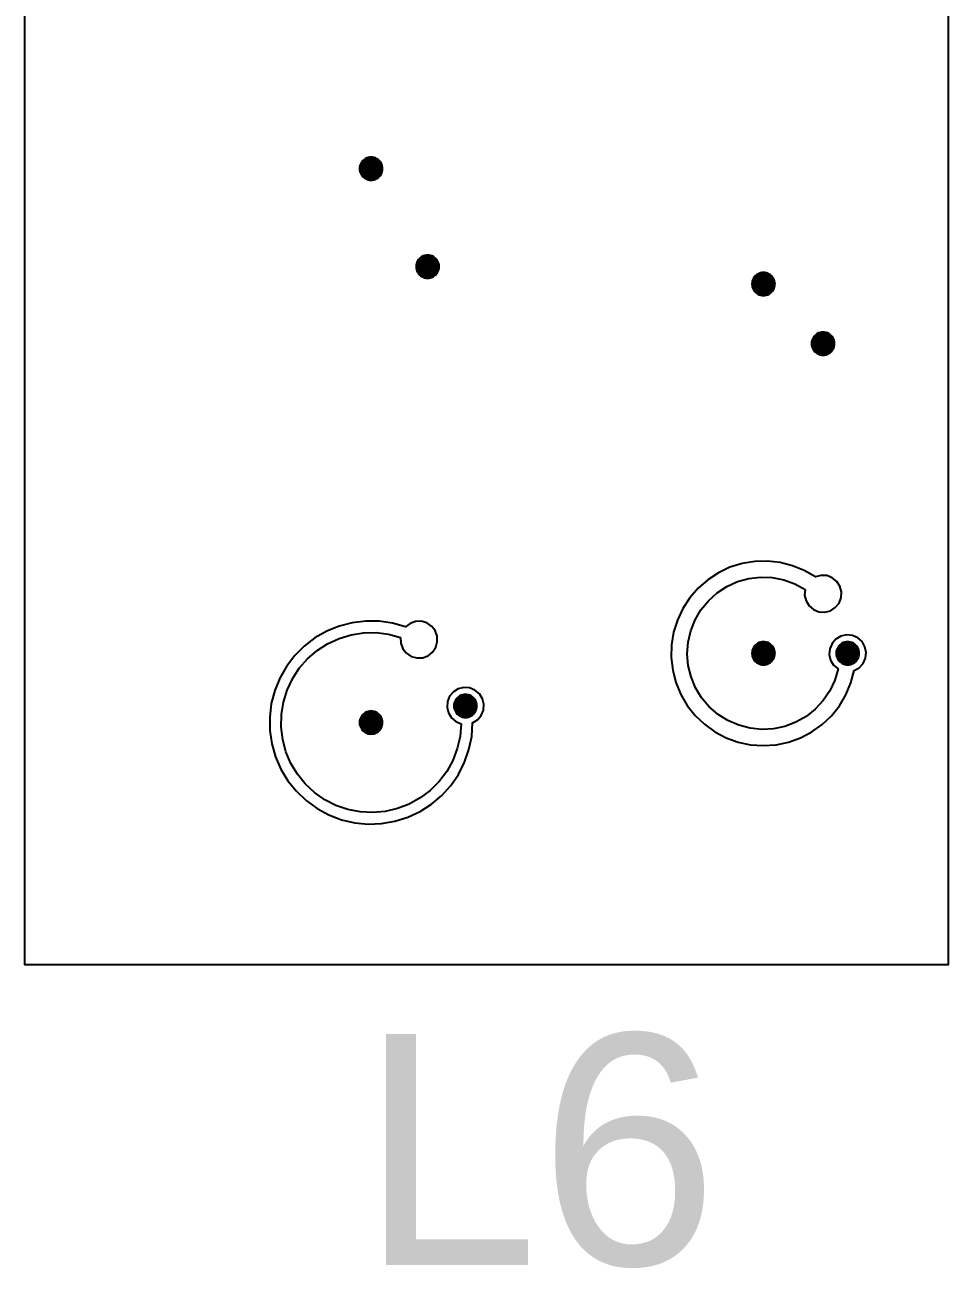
# Model space of a CAD drawing. Extents: x -2 to 177, y -6 to 16.
# Drawn here: x 33 to 37, y -5.81 to -0.43 of the extents above; entities that cross this region are included whole.
import ezdxf

# ---------------------------------------------------------------- set-up
doc = ezdxf.new("R2010")
doc.units = 0
doc.layers.get('0').update_dxf_attribs({"color": 255, "linetype": 'continuous'})
for name, color, linetype in [('L6', 55, 'continuous'), ('Outline', 1, 'continuous'), ('V7', 43, 'continuous')]:
    doc.layers.add(name, color=color, linetype=linetype)
doc.styles.get("Standard").update_dxf_attribs({"font": 'ARIAL.TTF'})

msp = doc.modelspace()

# ---------------------------------------------------------------- linework, layer by layer
at = {"layer": 'L6'}
for points in [[(34.55, -1.05), (34.5496, -1.0435), (34.5483, -1.0371), (34.5462, -1.0309), (34.5433, -1.025), (34.5397, -1.0196), (34.5354, -1.0146), (34.5304, -1.0103), (34.525, -1.0067), (34.5191, -1.0038), (34.5129, -1.0017), (34.5065, -1.0004), (34.5, -1), (34.4935, -1.0004), (34.4871, -1.0017), (34.4809, -1.0038), (34.475, -1.0067), (34.4696, -1.0103), (34.4646, -1.0146), (34.4603, -1.0196), (34.4567, -1.025), (34.4538, -1.0309), (34.4517, -1.0371), (34.4504, -1.0435), (34.45, -1.05), (34.4504, -1.0565), (34.4517, -1.0629), (34.4538, -1.0691), (34.4567, -1.075), (34.4603, -1.0804), (34.4646, -1.0854), (34.4696, -1.0897), (34.475, -1.0933), (34.4809, -1.0962), (34.4871, -1.0983), (34.4935, -1.0996), (34.5, -1.1), (34.5065, -1.0996), (34.5129, -1.0983), (34.5191, -1.0962), (34.525, -1.0933), (34.5304, -1.0897), (34.5354, -1.0854), (34.5397, -1.0804), (34.5433, -1.075), (34.5462, -1.0691), (34.5483, -1.0629), (34.5496, -1.0565), (34.55, -1.05)], [(34.795, -1.4744), (34.7946, -1.4678), (34.7933, -1.4614), (34.7912, -1.4552), (34.7883, -1.4494), (34.7847, -1.4439), (34.7804, -1.439), (34.7754, -1.4347), (34.77, -1.4311), (34.7641, -1.4282), (34.7579, -1.4261), (34.7515, -1.4248), (34.745, -1.4244), (34.7385, -1.4248), (34.7321, -1.4261), (34.7259, -1.4282), (34.72, -1.4311), (34.7146, -1.4347), (34.7096, -1.439), (34.7053, -1.4439), (34.7017, -1.4494), (34.6988, -1.4552), (34.6967, -1.4614), (34.6954, -1.4678), (34.695, -1.4744), (34.6954, -1.4809), (34.6967, -1.4873), (34.6988, -1.4935), (34.7017, -1.4994), (34.7053, -1.5048), (34.7096, -1.5097), (34.7146, -1.514), (34.72, -1.5177), (34.7259, -1.5205), (34.7321, -1.5226), (34.7385, -1.5239), (34.745, -1.5244), (34.7515, -1.5239), (34.7579, -1.5226), (34.7641, -1.5205), (34.77, -1.5177), (34.7754, -1.514), (34.7804, -1.5097), (34.7847, -1.5048), (34.7883, -1.4994), (34.7912, -1.4935), (34.7933, -1.4873), (34.7946, -1.4809), (34.795, -1.4744)], [(36.25, -1.55), (36.2496, -1.5435), (36.2483, -1.5371), (36.2462, -1.5309), (36.2433, -1.525), (36.2397, -1.5196), (36.2354, -1.5146), (36.2304, -1.5103), (36.225, -1.5067), (36.2191, -1.5038), (36.2129, -1.5017), (36.2065, -1.5004), (36.2, -1.5), (36.1935, -1.5004), (36.1871, -1.5017), (36.1809, -1.5038), (36.175, -1.5067), (36.1696, -1.5103), (36.1646, -1.5146), (36.1603, -1.5196), (36.1567, -1.525), (36.1538, -1.5309), (36.1517, -1.5371), (36.1504, -1.5435), (36.15, -1.55), (36.1504, -1.5565), (36.1517, -1.5629), (36.1538, -1.5691), (36.1567, -1.575), (36.1603, -1.5804), (36.1646, -1.5854), (36.1696, -1.5897), (36.175, -1.5933), (36.1809, -1.5962), (36.1871, -1.5983), (36.1935, -1.5996), (36.2, -1.6), (36.2065, -1.5996), (36.2129, -1.5983), (36.2191, -1.5962), (36.225, -1.5933), (36.2304, -1.5897), (36.2354, -1.5854), (36.2397, -1.5804), (36.2433, -1.575), (36.2462, -1.5691), (36.2483, -1.5629), (36.2496, -1.5565), (36.25, -1.55)], [(36.5081, -1.8081), (36.5077, -1.8016), (36.5064, -1.7952), (36.5043, -1.789), (36.5014, -1.7831), (36.4978, -1.7777), (36.4934, -1.7727), (36.4885, -1.7684), (36.4831, -1.7648), (36.4772, -1.7619), (36.471, -1.7598), (36.4646, -1.7585), (36.4581, -1.7581), (36.4516, -1.7585), (36.4452, -1.7598), (36.439, -1.7619), (36.4331, -1.7648), (36.4277, -1.7684), (36.4227, -1.7727), (36.4184, -1.7777), (36.4148, -1.7831), (36.4119, -1.789), (36.4098, -1.7952), (36.4085, -1.8016), (36.4081, -1.8081), (36.4085, -1.8146), (36.4098, -1.821), (36.4119, -1.8272), (36.4148, -1.8331), (36.4184, -1.8385), (36.4227, -1.8434), (36.4277, -1.8478), (36.4331, -1.8514), (36.439, -1.8543), (36.4452, -1.8564), (36.4516, -1.8577), (36.4581, -1.8581), (36.4646, -1.8577), (36.471, -1.8564), (36.4772, -1.8543), (36.4831, -1.8514), (36.4885, -1.8478), (36.4934, -1.8434), (36.4978, -1.8385), (36.5014, -1.8331), (36.5043, -1.8272), (36.5064, -1.821), (36.5077, -1.8146), (36.5081, -1.8081)], [(36.3802, -2.8736), (36.3784, -2.8987), (36.3844, -2.9231), (36.3978, -2.9445), (36.4171, -2.9606), (36.4405, -2.9699), (36.4656, -2.9716), (36.49, -2.9653), (36.5112, -2.9517), (36.5272, -2.9322), (36.5363, -2.9088), (36.5377, -2.8836), (36.5312, -2.8593), (36.5174, -2.8382), (36.4978, -2.8224), (36.4742, -2.8135), (36.4491, -2.8124), (36.4248, -2.8192), (36.377, -2.7913), (36.3258, -2.7703), (36.2723, -2.7566), (36.2173, -2.7504), (36.162, -2.7518), (36.1074, -2.7609), (36.0546, -2.7773), (36.0046, -2.801), (35.9583, -2.8313), (35.9167, -2.8676), (35.8804, -2.9094), (35.8503, -2.9558), (35.8269, -3.0059), (35.8105, -3.0588), (35.8017, -3.1134), (35.8004, -3.1687), (35.8068, -3.2236), (35.8207, -3.2772), (35.8419, -3.3283), (35.8699, -3.376), (35.9043, -3.4193), (35.9442, -3.4576), (35.9891, -3.4899), (36.038, -3.5157), (36.09, -3.5346), (36.1441, -3.5461), (36.1993, -3.55), (36.2545, -3.5463), (36.3086, -3.535), (36.3607, -3.5163), (36.4097, -3.4906), (36.4547, -3.4584), (36.4948, -3.4203), (36.5293, -3.3771), (36.5575, -3.3295), (36.5788, -3.2785), (36.5929, -3.225), (36.6148, -3.2126), (36.6318, -3.194), (36.6422, -3.1711), (36.6449, -3.146), (36.6397, -3.1214), (36.6271, -3.0996), (36.6084, -3.0828), (36.5853, -3.0726), (36.5603, -3.0701), (36.5357, -3.0756), (36.514, -3.0884), (36.4974, -3.1073), (36.4874, -3.1304), (36.4852, -3.1555), (36.4908, -3.18), (36.5039, -3.2016), (36.5229, -3.218), (36.5087, -3.2668), (36.4871, -3.3127), (36.4587, -3.3548), (36.4242, -3.3921), (36.3844, -3.4236), (36.3403, -3.4487), (36.2928, -3.4667), (36.2431, -3.4772), (36.1924, -3.4799), (36.1419, -3.4748), (36.0927, -3.4621), (36.0461, -3.4419), (36.0032, -3.4149), (35.9649, -3.3816), (35.9321, -3.3427), (35.9057, -3.2994), (35.8863, -3.2525), (35.8743, -3.2031), (35.87, -3.1525), (35.8735, -3.1019), (35.8848, -3.0524), (35.9035, -3.0052), (35.9292, -2.9614), (35.9614, -2.9221), (35.9991, -2.8882), (36.0417, -2.8605), (36.088, -2.8396), (36.1369, -2.8261), (36.1874, -2.8202), (36.2381, -2.8222), (36.2879, -2.8319), (36.3357, -2.8492), (36.3802, -2.8736)], [(34.628, -3.0816), (34.6291, -3.1066), (34.6379, -3.13), (34.6534, -3.1495), (34.6742, -3.1633), (34.6983, -3.1701), (34.7232, -3.169), (34.7467, -3.1604), (34.7663, -3.1449), (34.7802, -3.1241), (34.7869, -3.1), (34.786, -3.0751), (34.7774, -3.0516), (34.7619, -3.032), (34.7412, -3.018), (34.7172, -3.0112), (34.6922, -3.0121), (34.6687, -3.0206), (34.649, -3.036), (34.5928, -3.0199), (34.5349, -3.0114), (34.4765, -3.0106), (34.4184, -3.0176), (34.3618, -3.0323), (34.3076, -3.0543), (34.2568, -3.0833), (34.2103, -3.1188), (34.169, -3.1601), (34.1335, -3.2066), (34.1044, -3.2573), (34.0824, -3.3115), (34.0677, -3.3681), (34.0606, -3.4262), (34.0614, -3.4846), (34.0698, -3.5425), (34.0859, -3.5987), (34.1093, -3.6523), (34.1396, -3.7024), (34.1762, -3.7479), (34.2186, -3.7883), (34.2659, -3.8226), (34.3174, -3.8503), (34.3721, -3.871), (34.4291, -3.8842), (34.4873, -3.8898), (34.5457, -3.8876), (34.6034, -3.8777), (34.6592, -3.8602), (34.7122, -3.8355), (34.7614, -3.8039), (34.806, -3.7661), (34.8453, -3.7227), (34.8784, -3.6745), (34.9048, -3.6224), (34.9241, -3.5672), (34.9359, -3.5099), (34.94, -3.4516), (34.9612, -3.4383), (34.9772, -3.4192), (34.9866, -3.396), (34.9884, -3.3711), (34.9824, -3.3468), (34.9692, -3.3256), (34.9501, -3.3095), (34.927, -3.3001), (34.9021, -3.2982), (34.8778, -3.3041), (34.8565, -3.3173), (34.8404, -3.3363), (34.8309, -3.3594), (34.829, -3.3843), (34.8348, -3.4086), (34.8479, -3.4299), (34.8669, -3.4461), (34.89, -3.4557), (34.8854, -3.51), (34.8732, -3.5631), (34.8538, -3.614), (34.8275, -3.6617), (34.7949, -3.7053), (34.7564, -3.7439), (34.713, -3.7767), (34.6654, -3.8032), (34.6145, -3.8228), (34.5615, -3.8351), (34.5072, -3.8399), (34.4528, -3.8371), (34.3994, -3.8268), (34.3478, -3.8091), (34.2993, -3.7844), (34.2547, -3.7532), (34.2148, -3.716), (34.1805, -3.6737), (34.1525, -3.627), (34.1312, -3.5769), (34.1171, -3.5242), (34.1105, -3.4702), (34.1115, -3.4157), (34.1201, -3.3619), (34.1361, -3.3098), (34.1591, -3.2605), (34.1889, -3.2149), (34.2247, -3.1738), (34.2658, -3.1381), (34.3116, -3.1085), (34.361, -3.0856), (34.4131, -3.0698), (34.4669, -3.0614), (34.5214, -3.0606), (34.5754, -3.0674), (34.628, -3.0816)], [(36.25, -3.15), (36.2496, -3.1435), (36.2483, -3.1371), (36.2462, -3.1309), (36.2433, -3.125), (36.2397, -3.1196), (36.2354, -3.1146), (36.2304, -3.1103), (36.225, -3.1067), (36.2191, -3.1038), (36.2129, -3.1017), (36.2065, -3.1004), (36.2, -3.1), (36.1935, -3.1004), (36.1871, -3.1017), (36.1809, -3.1038), (36.175, -3.1067), (36.1696, -3.1103), (36.1646, -3.1146), (36.1603, -3.1196), (36.1567, -3.125), (36.1538, -3.1309), (36.1517, -3.1371), (36.1504, -3.1435), (36.15, -3.15), (36.1504, -3.1565), (36.1517, -3.1629), (36.1538, -3.1691), (36.1567, -3.175), (36.1603, -3.1804), (36.1646, -3.1854), (36.1696, -3.1897), (36.175, -3.1933), (36.1809, -3.1962), (36.1871, -3.1983), (36.1935, -3.1996), (36.2, -3.2), (36.2065, -3.1996), (36.2129, -3.1983), (36.2191, -3.1962), (36.225, -3.1933), (36.2304, -3.1897), (36.2354, -3.1854), (36.2397, -3.1804), (36.2433, -3.175), (36.2462, -3.1691), (36.2483, -3.1629), (36.2496, -3.1565), (36.25, -3.15)], [(34.55, -3.45), (34.5496, -3.4435), (34.5483, -3.4371), (34.5462, -3.4309), (34.5433, -3.425), (34.5397, -3.4196), (34.5354, -3.4146), (34.5304, -3.4103), (34.525, -3.4067), (34.5191, -3.4038), (34.5129, -3.4017), (34.5065, -3.4004), (34.5, -3.4), (34.4935, -3.4004), (34.4871, -3.4017), (34.4809, -3.4038), (34.475, -3.4067), (34.4696, -3.4103), (34.4646, -3.4146), (34.4603, -3.4196), (34.4567, -3.425), (34.4538, -3.4309), (34.4517, -3.4371), (34.4504, -3.4435), (34.45, -3.45), (34.4504, -3.4565), (34.4517, -3.4629), (34.4538, -3.4691), (34.4567, -3.475), (34.4603, -3.4804), (34.4646, -3.4854), (34.4696, -3.4897), (34.475, -3.4933), (34.4809, -3.4962), (34.4871, -3.4983), (34.4935, -3.4996), (34.5, -3.5), (34.5065, -3.4996), (34.5129, -3.4983), (34.5191, -3.4962), (34.525, -3.4933), (34.5304, -3.4897), (34.5354, -3.4854), (34.5397, -3.4804), (34.5433, -3.475), (34.5462, -3.4691), (34.5483, -3.4629), (34.5496, -3.4565), (34.55, -3.45)]]:
    msp.add_lwpolyline(points, close=True, dxfattribs=at)
at = {"layer": 'Outline'}
msp.add_lwpolyline([(37, 4.5), (37, -4.5), (33, -4.5), (33, 4.5)], close=True, dxfattribs=at)
at = {"layer": 'V7'}
for points in [[(34.55, -1.05), (34.5496, -1.0435), (34.5483, -1.0371), (34.5462, -1.0309), (34.5433, -1.025), (34.5397, -1.0196), (34.5354, -1.0146), (34.5304, -1.0103), (34.525, -1.0067), (34.5191, -1.0038), (34.5129, -1.0017), (34.5065, -1.0004), (34.5, -1), (34.4935, -1.0004), (34.4871, -1.0017), (34.4809, -1.0038), (34.475, -1.0067), (34.4696, -1.0103), (34.4646, -1.0146), (34.4603, -1.0196), (34.4567, -1.025), (34.4538, -1.0309), (34.4517, -1.0371), (34.4504, -1.0435), (34.45, -1.05), (34.4504, -1.0565), (34.4517, -1.0629), (34.4538, -1.0691), (34.4567, -1.075), (34.4603, -1.0804), (34.4646, -1.0854), (34.4696, -1.0897), (34.475, -1.0933), (34.4809, -1.0962), (34.4871, -1.0983), (34.4935, -1.0996), (34.5, -1.1), (34.5065, -1.0996), (34.5129, -1.0983), (34.5191, -1.0962), (34.525, -1.0933), (34.5304, -1.0897), (34.5354, -1.0854), (34.5397, -1.0804), (34.5433, -1.075), (34.5462, -1.0691), (34.5483, -1.0629), (34.5496, -1.0565), (34.55, -1.05)], [(34.795, -1.4744), (34.7946, -1.4678), (34.7933, -1.4614), (34.7912, -1.4552), (34.7883, -1.4494), (34.7847, -1.4439), (34.7804, -1.439), (34.7754, -1.4347), (34.77, -1.4311), (34.7641, -1.4282), (34.7579, -1.4261), (34.7515, -1.4248), (34.745, -1.4244), (34.7385, -1.4248), (34.7321, -1.4261), (34.7259, -1.4282), (34.72, -1.4311), (34.7146, -1.4347), (34.7096, -1.439), (34.7053, -1.4439), (34.7017, -1.4494), (34.6988, -1.4552), (34.6967, -1.4614), (34.6954, -1.4678), (34.695, -1.4744), (34.6954, -1.4809), (34.6967, -1.4873), (34.6988, -1.4935), (34.7017, -1.4994), (34.7053, -1.5048), (34.7096, -1.5097), (34.7146, -1.514), (34.72, -1.5177), (34.7259, -1.5205), (34.7321, -1.5226), (34.7385, -1.5239), (34.745, -1.5244), (34.7515, -1.5239), (34.7579, -1.5226), (34.7641, -1.5205), (34.77, -1.5177), (34.7754, -1.514), (34.7804, -1.5097), (34.7847, -1.5048), (34.7883, -1.4994), (34.7912, -1.4935), (34.7933, -1.4873), (34.7946, -1.4809), (34.795, -1.4744)], [(36.25, -1.55), (36.2496, -1.5435), (36.2483, -1.5371), (36.2462, -1.5309), (36.2433, -1.525), (36.2397, -1.5196), (36.2354, -1.5146), (36.2304, -1.5103), (36.225, -1.5067), (36.2191, -1.5038), (36.2129, -1.5017), (36.2065, -1.5004), (36.2, -1.5), (36.1935, -1.5004), (36.1871, -1.5017), (36.1809, -1.5038), (36.175, -1.5067), (36.1696, -1.5103), (36.1646, -1.5146), (36.1603, -1.5196), (36.1567, -1.525), (36.1538, -1.5309), (36.1517, -1.5371), (36.1504, -1.5435), (36.15, -1.55), (36.1504, -1.5565), (36.1517, -1.5629), (36.1538, -1.5691), (36.1567, -1.575), (36.1603, -1.5804), (36.1646, -1.5854), (36.1696, -1.5897), (36.175, -1.5933), (36.1809, -1.5962), (36.1871, -1.5983), (36.1935, -1.5996), (36.2, -1.6), (36.2065, -1.5996), (36.2129, -1.5983), (36.2191, -1.5962), (36.225, -1.5933), (36.2304, -1.5897), (36.2354, -1.5854), (36.2397, -1.5804), (36.2433, -1.575), (36.2462, -1.5691), (36.2483, -1.5629), (36.2496, -1.5565), (36.25, -1.55)], [(36.5081, -1.8081), (36.5077, -1.8016), (36.5064, -1.7952), (36.5043, -1.789), (36.5014, -1.7831), (36.4978, -1.7777), (36.4934, -1.7727), (36.4885, -1.7684), (36.4831, -1.7648), (36.4772, -1.7619), (36.471, -1.7598), (36.4646, -1.7585), (36.4581, -1.7581), (36.4516, -1.7585), (36.4452, -1.7598), (36.439, -1.7619), (36.4331, -1.7648), (36.4277, -1.7684), (36.4227, -1.7727), (36.4184, -1.7777), (36.4148, -1.7831), (36.4119, -1.789), (36.4098, -1.7952), (36.4085, -1.8016), (36.4081, -1.8081), (36.4085, -1.8146), (36.4098, -1.821), (36.4119, -1.8272), (36.4148, -1.8331), (36.4184, -1.8385), (36.4227, -1.8434), (36.4277, -1.8478), (36.4331, -1.8514), (36.439, -1.8543), (36.4452, -1.8564), (36.4516, -1.8577), (36.4581, -1.8581), (36.4646, -1.8577), (36.471, -1.8564), (36.4772, -1.8543), (36.4831, -1.8514), (36.4885, -1.8478), (36.4934, -1.8434), (36.4978, -1.8385), (36.5014, -1.8331), (36.5043, -1.8272), (36.5064, -1.821), (36.5077, -1.8146), (36.5081, -1.8081)], [(36.25, -3.15), (36.2496, -3.1435), (36.2483, -3.1371), (36.2462, -3.1309), (36.2433, -3.125), (36.2397, -3.1196), (36.2354, -3.1146), (36.2304, -3.1103), (36.225, -3.1067), (36.2191, -3.1038), (36.2129, -3.1017), (36.2065, -3.1004), (36.2, -3.1), (36.1935, -3.1004), (36.1871, -3.1017), (36.1809, -3.1038), (36.175, -3.1067), (36.1696, -3.1103), (36.1646, -3.1146), (36.1603, -3.1196), (36.1567, -3.125), (36.1538, -3.1309), (36.1517, -3.1371), (36.1504, -3.1435), (36.15, -3.15), (36.1504, -3.1565), (36.1517, -3.1629), (36.1538, -3.1691), (36.1567, -3.175), (36.1603, -3.1804), (36.1646, -3.1854), (36.1696, -3.1897), (36.175, -3.1933), (36.1809, -3.1962), (36.1871, -3.1983), (36.1935, -3.1996), (36.2, -3.2), (36.2065, -3.1996), (36.2129, -3.1983), (36.2191, -3.1962), (36.225, -3.1933), (36.2304, -3.1897), (36.2354, -3.1854), (36.2397, -3.1804), (36.2433, -3.175), (36.2462, -3.1691), (36.2483, -3.1629), (36.2496, -3.1565), (36.25, -3.15)], [(36.615, -3.15), (36.6146, -3.1435), (36.6133, -3.1371), (36.6112, -3.1309), (36.6083, -3.125), (36.6047, -3.1196), (36.6004, -3.1146), (36.5954, -3.1103), (36.59, -3.1067), (36.5841, -3.1038), (36.5779, -3.1017), (36.5715, -3.1004), (36.565, -3.1), (36.5585, -3.1004), (36.5521, -3.1017), (36.5459, -3.1038), (36.54, -3.1067), (36.5346, -3.1103), (36.5296, -3.1146), (36.5253, -3.1196), (36.5217, -3.125), (36.5188, -3.1309), (36.5167, -3.1371), (36.5154, -3.1435), (36.515, -3.15), (36.5154, -3.1565), (36.5167, -3.1629), (36.5188, -3.1691), (36.5217, -3.175), (36.5253, -3.1804), (36.5296, -3.1854), (36.5346, -3.1897), (36.54, -3.1933), (36.5459, -3.1962), (36.5521, -3.1983), (36.5585, -3.1996), (36.565, -3.2), (36.5715, -3.1996), (36.5779, -3.1983), (36.5841, -3.1962), (36.59, -3.1933), (36.5954, -3.1897), (36.6004, -3.1854), (36.6047, -3.1804), (36.6083, -3.175), (36.6112, -3.1691), (36.6133, -3.1629), (36.6146, -3.1565), (36.615, -3.15)], [(34.9587, -3.3779), (34.9583, -3.3714), (34.957, -3.365), (34.9549, -3.3588), (34.952, -3.3529), (34.9484, -3.3475), (34.9441, -3.3426), (34.9391, -3.3383), (34.9337, -3.3346), (34.9278, -3.3317), (34.9216, -3.3296), (34.9152, -3.3284), (34.9087, -3.3279), (34.9022, -3.3284), (34.8958, -3.3296), (34.8896, -3.3317), (34.8837, -3.3346), (34.8783, -3.3383), (34.8733, -3.3426), (34.869, -3.3475), (34.8654, -3.3529), (34.8625, -3.3588), (34.8604, -3.365), (34.8591, -3.3714), (34.8587, -3.3779), (34.8591, -3.3845), (34.8604, -3.3909), (34.8625, -3.3971), (34.8654, -3.4029), (34.869, -3.4084), (34.8733, -3.4133), (34.8783, -3.4176), (34.8837, -3.4212), (34.8896, -3.4241), (34.8958, -3.4262), (34.9022, -3.4275), (34.9087, -3.4279), (34.9152, -3.4275), (34.9216, -3.4262), (34.9278, -3.4241), (34.9337, -3.4212), (34.9391, -3.4176), (34.9441, -3.4133), (34.9484, -3.4084), (34.952, -3.4029), (34.9549, -3.3971), (34.957, -3.3909), (34.9583, -3.3845), (34.9587, -3.3779)], [(34.55, -3.45), (34.5496, -3.4435), (34.5483, -3.4371), (34.5462, -3.4309), (34.5433, -3.425), (34.5397, -3.4196), (34.5354, -3.4146), (34.5304, -3.4103), (34.525, -3.4067), (34.5191, -3.4038), (34.5129, -3.4017), (34.5065, -3.4004), (34.5, -3.4), (34.4935, -3.4004), (34.4871, -3.4017), (34.4809, -3.4038), (34.475, -3.4067), (34.4696, -3.4103), (34.4646, -3.4146), (34.4603, -3.4196), (34.4567, -3.425), (34.4538, -3.4309), (34.4517, -3.4371), (34.4504, -3.4435), (34.45, -3.45), (34.4504, -3.4565), (34.4517, -3.4629), (34.4538, -3.4691), (34.4567, -3.475), (34.4603, -3.4804), (34.4646, -3.4854), (34.4696, -3.4897), (34.475, -3.4933), (34.4809, -3.4962), (34.4871, -3.4983), (34.4935, -3.4996), (34.5, -3.5), (34.5065, -3.4996), (34.5129, -3.4983), (34.5191, -3.4962), (34.525, -3.4933), (34.5304, -3.4897), (34.5354, -3.4854), (34.5397, -3.4804), (34.5433, -3.475), (34.5462, -3.4691), (34.5483, -3.4629), (34.5496, -3.4565), (34.55, -3.45)]]:
    msp.add_lwpolyline(points, close=True, dxfattribs=at)
for points in [[(34.4646, -1.0146), (34.4538, -1.0309), (34.5, -1.05)], [(34.4809, -1.0038), (34.4646, -1.0146), (34.5, -1.05)], [(34.5, -1), (34.4809, -1.0038), (34.5, -1.05)], [(34.5191, -1.0038), (34.5, -1), (34.5, -1.05)], [(34.5354, -1.0146), (34.5191, -1.0038), (34.5, -1.05)], [(34.5462, -1.0309), (34.5354, -1.0146), (34.5, -1.05)], [(34.4538, -1.0309), (34.45, -1.05), (34.5, -1.05)], [(34.45, -1.05), (34.4538, -1.0691), (34.5, -1.05)], [(34.4538, -1.0691), (34.4646, -1.0854), (34.5, -1.05)], [(34.4646, -1.0854), (34.4809, -1.0962), (34.5, -1.05)], [(34.4809, -1.0962), (34.5, -1.1), (34.5, -1.05)], [(34.55, -1.05), (34.5462, -1.0309), (34.5, -1.05)], [(34.5, -1.1), (34.5191, -1.0962), (34.5, -1.05)], [(34.5191, -1.0962), (34.5354, -1.0854), (34.5, -1.05)], [(34.5354, -1.0854), (34.5462, -1.0691), (34.5, -1.05)], [(34.5462, -1.0691), (34.55, -1.05), (34.5, -1.05)], [(34.7096, -1.439), (34.6988, -1.4552), (34.745, -1.4744)], [(34.7259, -1.4282), (34.7096, -1.439), (34.745, -1.4744)], [(34.745, -1.4244), (34.7259, -1.4282), (34.745, -1.4744)], [(34.7641, -1.4282), (34.745, -1.4244), (34.745, -1.4744)], [(34.7804, -1.439), (34.7641, -1.4282), (34.745, -1.4744)], [(34.7912, -1.4552), (34.7804, -1.439), (34.745, -1.4744)], [(34.6988, -1.4552), (34.695, -1.4744), (34.745, -1.4744)], [(34.695, -1.4744), (34.6988, -1.4935), (34.745, -1.4744)], [(34.6988, -1.4935), (34.7096, -1.5097), (34.745, -1.4744)], [(34.7096, -1.5097), (34.7259, -1.5205), (34.745, -1.4744)], [(34.7259, -1.5205), (34.745, -1.5244), (34.745, -1.4744)], [(34.795, -1.4744), (34.7912, -1.4552), (34.745, -1.4744)], [(34.745, -1.5244), (34.7641, -1.5205), (34.745, -1.4744)], [(34.7641, -1.5205), (34.7804, -1.5097), (34.745, -1.4744)], [(34.7804, -1.5097), (34.7912, -1.4935), (34.745, -1.4744)], [(34.7912, -1.4935), (34.795, -1.4744), (34.745, -1.4744)], [(36.1809, -1.5038), (36.1646, -1.5146), (36.2, -1.55)], [(36.2, -1.5), (36.1809, -1.5038), (36.2, -1.55)], [(36.2191, -1.5038), (36.2, -1.5), (36.2, -1.55)], [(36.2354, -1.5146), (36.2191, -1.5038), (36.2, -1.55)], [(36.1538, -1.5309), (36.15, -1.55), (36.2, -1.55)], [(36.15, -1.55), (36.1538, -1.5691), (36.2, -1.55)], [(36.1646, -1.5146), (36.1538, -1.5309), (36.2, -1.55)], [(36.1538, -1.5691), (36.1646, -1.5854), (36.2, -1.55)], [(36.1646, -1.5854), (36.1809, -1.5962), (36.2, -1.55)], [(36.1809, -1.5962), (36.2, -1.6), (36.2, -1.55)], [(36.2462, -1.5309), (36.2354, -1.5146), (36.2, -1.55)], [(36.25, -1.55), (36.2462, -1.5309), (36.2, -1.55)], [(36.2, -1.6), (36.2191, -1.5962), (36.2, -1.55)], [(36.2191, -1.5962), (36.2354, -1.5854), (36.2, -1.55)], [(36.2354, -1.5854), (36.2462, -1.5691), (36.2, -1.55)], [(36.2462, -1.5691), (36.25, -1.55), (36.2, -1.55)], [(36.4227, -1.7727), (36.4119, -1.789), (36.4581, -1.8081)], [(36.439, -1.7619), (36.4227, -1.7727), (36.4581, -1.8081)], [(36.4581, -1.7581), (36.439, -1.7619), (36.4581, -1.8081)], [(36.4772, -1.7619), (36.4581, -1.7581), (36.4581, -1.8081)], [(36.4934, -1.7727), (36.4772, -1.7619), (36.4581, -1.8081)], [(36.5043, -1.789), (36.4934, -1.7727), (36.4581, -1.8081)], [(36.4119, -1.789), (36.4081, -1.8081), (36.4581, -1.8081)], [(36.4081, -1.8081), (36.4119, -1.8272), (36.4581, -1.8081)], [(36.4119, -1.8272), (36.4227, -1.8434), (36.4581, -1.8081)], [(36.4227, -1.8434), (36.439, -1.8543), (36.4581, -1.8081)], [(36.439, -1.8543), (36.4581, -1.8581), (36.4581, -1.8081)], [(36.5081, -1.8081), (36.5043, -1.789), (36.4581, -1.8081)], [(36.4581, -1.8581), (36.4772, -1.8543), (36.4581, -1.8081)], [(36.4772, -1.8543), (36.4934, -1.8434), (36.4581, -1.8081)], [(36.4934, -1.8434), (36.5043, -1.8272), (36.4581, -1.8081)], [(36.5043, -1.8272), (36.5081, -1.8081), (36.4581, -1.8081)], [(36.1646, -3.1146), (36.1538, -3.1309), (36.2, -3.15)], [(36.1809, -3.1038), (36.1646, -3.1146), (36.2, -3.15)], [(36.2, -3.1), (36.1809, -3.1038), (36.2, -3.15)], [(36.2191, -3.1038), (36.2, -3.1), (36.2, -3.15)], [(36.2354, -3.1146), (36.2191, -3.1038), (36.2, -3.15)], [(36.2462, -3.1309), (36.2354, -3.1146), (36.2, -3.15)], [(36.5296, -3.1146), (36.5188, -3.1309), (36.565, -3.15)], [(36.5459, -3.1038), (36.5296, -3.1146), (36.565, -3.15)], [(36.565, -3.1), (36.5459, -3.1038), (36.565, -3.15)], [(36.5841, -3.1038), (36.565, -3.1), (36.565, -3.15)], [(36.6004, -3.1146), (36.5841, -3.1038), (36.565, -3.15)], [(36.6112, -3.1309), (36.6004, -3.1146), (36.565, -3.15)], [(36.1538, -3.1309), (36.15, -3.15), (36.2, -3.15)], [(36.15, -3.15), (36.1538, -3.1691), (36.2, -3.15)], [(36.1538, -3.1691), (36.1646, -3.1854), (36.2, -3.15)], [(36.1646, -3.1854), (36.1809, -3.1962), (36.2, -3.15)], [(36.1809, -3.1962), (36.2, -3.2), (36.2, -3.15)], [(36.25, -3.15), (36.2462, -3.1309), (36.2, -3.15)], [(36.2, -3.2), (36.2191, -3.1962), (36.2, -3.15)], [(36.2191, -3.1962), (36.2354, -3.1854), (36.2, -3.15)], [(36.2354, -3.1854), (36.2462, -3.1691), (36.2, -3.15)], [(36.2462, -3.1691), (36.25, -3.15), (36.2, -3.15)], [(36.5188, -3.1309), (36.515, -3.15), (36.565, -3.15)], [(36.515, -3.15), (36.5188, -3.1691), (36.565, -3.15)], [(36.5188, -3.1691), (36.5296, -3.1854), (36.565, -3.15)], [(36.5296, -3.1854), (36.5459, -3.1962), (36.565, -3.15)], [(36.5459, -3.1962), (36.565, -3.2), (36.565, -3.15)], [(36.615, -3.15), (36.6112, -3.1309), (36.565, -3.15)], [(36.565, -3.2), (36.5841, -3.1962), (36.565, -3.15)], [(36.5841, -3.1962), (36.6004, -3.1854), (36.565, -3.15)], [(36.6004, -3.1854), (36.6112, -3.1691), (36.565, -3.15)], [(36.6112, -3.1691), (36.615, -3.15), (36.565, -3.15)], [(34.8896, -3.3317), (34.8733, -3.3426), (34.9087, -3.3779)], [(34.9087, -3.3279), (34.8896, -3.3317), (34.9087, -3.3779)], [(34.9278, -3.3317), (34.9087, -3.3279), (34.9087, -3.3779)], [(34.9441, -3.3426), (34.9278, -3.3317), (34.9087, -3.3779)], [(34.8625, -3.3588), (34.8587, -3.3779), (34.9087, -3.3779)], [(34.8587, -3.3779), (34.8625, -3.3971), (34.9087, -3.3779)], [(34.8733, -3.3426), (34.8625, -3.3588), (34.9087, -3.3779)], [(34.8625, -3.3971), (34.8733, -3.4133), (34.9087, -3.3779)], [(34.8733, -3.4133), (34.8896, -3.4241), (34.9087, -3.3779)], [(34.8896, -3.4241), (34.9087, -3.4279), (34.9087, -3.3779)], [(34.9549, -3.3588), (34.9441, -3.3426), (34.9087, -3.3779)], [(34.9587, -3.3779), (34.9549, -3.3588), (34.9087, -3.3779)], [(34.9087, -3.4279), (34.9278, -3.4241), (34.9087, -3.3779)], [(34.9278, -3.4241), (34.9441, -3.4133), (34.9087, -3.3779)], [(34.9441, -3.4133), (34.9549, -3.3971), (34.9087, -3.3779)], [(34.9549, -3.3971), (34.9587, -3.3779), (34.9087, -3.3779)], [(34.4538, -3.4309), (34.45, -3.45), (34.5, -3.45)], [(34.4646, -3.4146), (34.4538, -3.4309), (34.5, -3.45)], [(34.4809, -3.4038), (34.4646, -3.4146), (34.5, -3.45)], [(34.5, -3.4), (34.4809, -3.4038), (34.5, -3.45)], [(34.5191, -3.4038), (34.5, -3.4), (34.5, -3.45)], [(34.5354, -3.4146), (34.5191, -3.4038), (34.5, -3.45)], [(34.5462, -3.4309), (34.5354, -3.4146), (34.5, -3.45)], [(34.55, -3.45), (34.5462, -3.4309), (34.5, -3.45)], [(34.45, -3.45), (34.4538, -3.4691), (34.5, -3.45)], [(34.4538, -3.4691), (34.4646, -3.4854), (34.5, -3.45)], [(34.4646, -3.4854), (34.4809, -3.4962), (34.5, -3.45)], [(34.4809, -3.4962), (34.5, -3.5), (34.5, -3.45)], [(34.5, -3.5), (34.5191, -3.4962), (34.5, -3.45)], [(34.5191, -3.4962), (34.5354, -3.4854), (34.5, -3.45)], [(34.5354, -3.4854), (34.5462, -3.4691), (34.5, -3.45)], [(34.5462, -3.4691), (34.55, -3.45), (34.5, -3.45)]]:
    msp.add_solid(points, dxfattribs=at)

# ---------------------------------------------------------------- texts
msp.add_text('L6', height=1).set_placement((34.45, -5.8))

doc.saveas('drawing.dxf')
